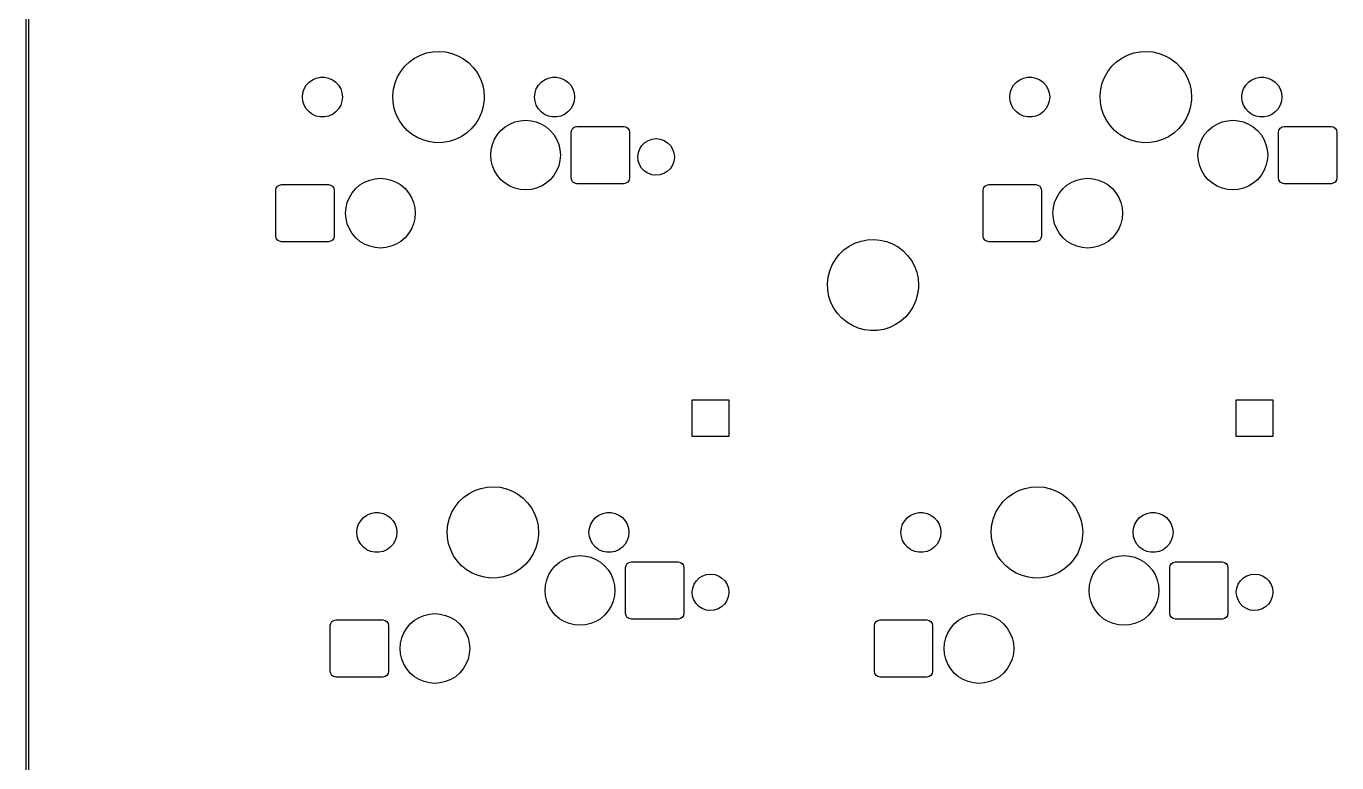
# Model space of a CAD drawing. Extents: x 64 to 386, y -179 to -50.
# Drawn here: x 64 to 121.4, y -147.1 to -114.8 of the extents above; entities that cross this region are included whole.
import ezdxf

# ---------------------------------------------------------------- set-up
doc = ezdxf.new("R2010")
doc.units = 0
doc.layers.add('BLACK', color=7, linetype='CONTINUOUS')

msp = doc.modelspace()

# ---------------------------------------------------------------- linework, layer by layer
at = {"layer": 'BLACK', "linetype": 'CONTINUOUS'}
for p, q in [((63.99, -174.26), (63.99, -55.51)), ((64.09, -55.51), (64.09, -174.26)), ((80.5557, -116.604), (80.7602, -116.409)), ((80.7602, -116.409), (80.99, -116.245)), ((80.99, -116.245), (81.2407, -116.114)), ((81.2407, -116.114), (81.5073, -116.021)), ((81.5073, -116.021), (81.7843, -115.966)), ((81.7843, -115.966), (82.0664, -115.95)), ((82.0664, -115.95), (82.3479, -115.975)), ((82.3479, -115.975), (82.6231, -116.038)), ((82.6231, -116.038), (82.8866, -116.14)), ((82.8866, -116.14), (83.133, -116.278)), ((83.133, -116.278), (83.3576, -116.45)), ((111.512, -116.604), (111.716, -116.409)), ((111.716, -116.409), (111.946, -116.245)), ((111.946, -116.245), (112.197, -116.114)), ((112.197, -116.114), (112.464, -116.021)), ((112.464, -116.021), (112.741, -115.966)), ((112.741, -115.966), (113.023, -115.95)), ((113.023, -115.95), (113.304, -115.975)), ((113.304, -115.975), (113.579, -116.038)), ((113.579, -116.038), (113.843, -116.14)), ((113.843, -116.14), (114.089, -116.278)), ((114.089, -116.278), (114.314, -116.45)), ((80.2389, -117.07), (80.3808, -116.826)), ((80.3808, -116.826), (80.5557, -116.604)), ((83.3576, -116.45), (83.5558, -116.651)), ((83.5558, -116.651), (83.7237, -116.878)), ((83.7237, -116.878), (83.8578, -117.127)), ((111.195, -117.07), (111.337, -116.826)), ((111.337, -116.826), (111.512, -116.604)), ((114.314, -116.45), (114.512, -116.651)), ((114.512, -116.651), (114.68, -116.878)), ((114.68, -116.878), (114.814, -117.127)), ((76.1556, -117.594), (76.2471, -117.436)), ((76.2471, -117.436), (76.3695, -117.3)), ((76.3695, -117.3), (76.5175, -117.192)), ((76.5175, -117.192), (76.6846, -117.118)), ((76.6846, -117.118), (76.8635, -117.08)), ((76.8635, -117.08), (77.0465, -117.08)), ((77.0465, -117.08), (77.2254, -117.118)), ((77.2254, -117.118), (77.3925, -117.192)), ((77.3925, -117.192), (77.5405, -117.3)), ((77.5405, -117.3), (77.6629, -117.436)), ((77.6629, -117.436), (77.7544, -117.594)), ((80.0648, -117.606), (80.1329, -117.332)), ((80.1329, -117.332), (80.2389, -117.07)), ((83.8578, -117.127), (83.9556, -117.392)), ((83.9556, -117.392), (84.015, -117.668)), ((86.3156, -117.594), (86.4071, -117.436)), ((86.4071, -117.436), (86.5295, -117.3)), ((86.5295, -117.3), (86.6775, -117.192)), ((86.6775, -117.192), (86.8446, -117.118)), ((86.8446, -117.118), (87.0235, -117.08)), ((87.0235, -117.08), (87.2065, -117.08)), ((87.2065, -117.08), (87.3854, -117.118)), ((87.3854, -117.118), (87.5525, -117.192)), ((87.5525, -117.192), (87.7005, -117.3)), ((87.7005, -117.3), (87.8229, -117.436)), ((87.8229, -117.436), (87.9144, -117.594)), ((107.112, -117.594), (107.203, -117.436)), ((107.203, -117.436), (107.326, -117.3)), ((107.326, -117.3), (107.474, -117.192)), ((107.474, -117.192), (107.641, -117.118)), ((107.641, -117.118), (107.82, -117.08)), ((107.82, -117.08), (108.003, -117.08)), ((108.003, -117.08), (108.182, -117.118)), ((108.182, -117.118), (108.349, -117.192)), ((108.349, -117.192), (108.497, -117.3)), ((108.497, -117.3), (108.619, -117.436)), ((108.619, -117.436), (108.711, -117.594)), ((111.021, -117.606), (111.089, -117.332)), ((111.089, -117.332), (111.195, -117.07)), ((114.814, -117.127), (114.912, -117.392)), ((114.912, -117.392), (114.971, -117.668)), ((117.272, -117.594), (117.363, -117.436)), ((117.363, -117.436), (117.486, -117.3)), ((117.486, -117.3), (117.634, -117.192)), ((117.634, -117.192), (117.801, -117.118)), ((117.801, -117.118), (117.98, -117.08)), ((117.98, -117.08), (118.163, -117.08)), ((118.163, -117.08), (118.342, -117.118)), ((118.342, -117.118), (118.509, -117.192)), ((118.509, -117.192), (118.657, -117.3)), ((118.657, -117.3), (118.779, -117.436)), ((118.779, -117.436), (118.871, -117.594)), ((76.08, -117.95), (76.0991, -117.768)), ((76.0991, -118.132), (76.08, -117.95)), ((76.0991, -117.768), (76.1556, -117.594)), ((76.1556, -118.306), (76.0991, -118.132)), ((77.7544, -117.594), (77.8109, -117.768)), ((77.8109, -118.132), (77.7544, -118.306)), ((77.8109, -117.768), (77.83, -117.95)), ((77.83, -117.95), (77.8109, -118.132)), ((80.036, -117.887), (80.0648, -117.606)), ((80.0471, -118.169), (80.036, -117.887)), ((84.0311, -118.076), (83.9934, -118.356)), ((84.015, -117.668), (84.035, -117.95)), ((84.035, -117.95), (84.0311, -118.076)), ((86.24, -117.95), (86.2591, -117.768)), ((86.2591, -118.132), (86.24, -117.95)), ((86.2591, -117.768), (86.3156, -117.594)), ((86.3156, -118.306), (86.2591, -118.132)), ((87.9144, -117.594), (87.9709, -117.768)), ((87.9709, -118.132), (87.9144, -118.306)), ((87.9709, -117.768), (87.99, -117.95)), ((87.99, -117.95), (87.9709, -118.132)), ((107.036, -117.95), (107.055, -117.768)), ((107.055, -118.132), (107.036, -117.95)), ((107.055, -117.768), (107.112, -117.594)), ((107.112, -118.306), (107.055, -118.132)), ((108.711, -117.594), (108.767, -117.768)), ((108.767, -118.132), (108.711, -118.306)), ((108.767, -117.768), (108.786, -117.95)), ((108.786, -117.95), (108.767, -118.132)), ((110.992, -117.887), (111.021, -117.606)), ((111.003, -118.169), (110.992, -117.887)), ((114.987, -118.076), (114.95, -118.356)), ((114.971, -117.668), (114.991, -117.95)), ((114.991, -117.95), (114.987, -118.076)), ((117.196, -117.95), (117.215, -117.768)), ((117.215, -118.132), (117.196, -117.95)), ((117.215, -117.768), (117.272, -117.594)), ((117.272, -118.306), (117.215, -118.132)), ((118.871, -117.594), (118.927, -117.768)), ((118.927, -118.132), (118.871, -118.306)), ((118.927, -117.768), (118.946, -117.95)), ((118.946, -117.95), (118.927, -118.132)), ((76.2471, -118.464), (76.1556, -118.306)), ((76.3695, -118.6), (76.2471, -118.464)), ((76.5175, -118.708), (76.3695, -118.6)), ((76.6846, -118.782), (76.5175, -118.708)), ((77.3925, -118.708), (77.2254, -118.782)), ((77.5405, -118.6), (77.3925, -118.708)), ((77.6629, -118.464), (77.5405, -118.6)), ((77.7544, -118.306), (77.6629, -118.464)), ((80.0978, -118.447), (80.0471, -118.169)), ((80.1872, -118.715), (80.0978, -118.447)), ((80.3135, -118.968), (80.1872, -118.715)), ((83.9168, -118.627), (83.8025, -118.886)), ((83.9934, -118.356), (83.9168, -118.627)), ((86.4071, -118.464), (86.3156, -118.306)), ((86.5295, -118.6), (86.4071, -118.464)), ((86.6775, -118.708), (86.5295, -118.6)), ((86.8446, -118.782), (86.6775, -118.708)), ((87.5525, -118.708), (87.3854, -118.782)), ((87.7005, -118.6), (87.5525, -118.708)), ((87.8229, -118.464), (87.7005, -118.6)), ((87.9144, -118.306), (87.8229, -118.464)), ((107.203, -118.464), (107.112, -118.306)), ((107.326, -118.6), (107.203, -118.464)), ((107.474, -118.708), (107.326, -118.6)), ((107.641, -118.782), (107.474, -118.708)), ((108.349, -118.708), (108.182, -118.782)), ((108.497, -118.6), (108.349, -118.708)), ((108.619, -118.464), (108.497, -118.6)), ((108.711, -118.306), (108.619, -118.464)), ((111.054, -118.447), (111.003, -118.169)), ((111.143, -118.715), (111.054, -118.447)), ((111.27, -118.968), (111.143, -118.715)), ((114.873, -118.627), (114.759, -118.886)), ((114.95, -118.356), (114.873, -118.627)), ((117.363, -118.464), (117.272, -118.306)), ((117.486, -118.6), (117.363, -118.464)), ((117.634, -118.708), (117.486, -118.6)), ((117.801, -118.782), (117.634, -118.708)), ((118.509, -118.708), (118.342, -118.782)), ((118.657, -118.6), (118.509, -118.708)), ((118.779, -118.464), (118.657, -118.6)), ((118.871, -118.306), (118.779, -118.464)), ((76.8635, -118.82), (76.6846, -118.782)), ((77.0465, -118.82), (76.8635, -118.82)), ((77.2254, -118.782), (77.0465, -118.82)), ((80.4741, -119.2), (80.3135, -118.968)), ((80.6659, -119.408), (80.4741, -119.2)), ((83.653, -119.126), (83.4713, -119.342)), ((83.8025, -118.886), (83.653, -119.126)), ((84.7667, -119.412), (84.9486, -119.256)), ((84.9486, -119.256), (85.1527, -119.131)), ((85.1527, -119.131), (85.3737, -119.04)), ((85.3737, -119.04), (85.6064, -118.984)), ((85.6064, -118.984), (85.845, -118.965)), ((85.845, -118.965), (86.0836, -118.984)), ((86.0836, -118.984), (86.3163, -119.04)), ((86.3163, -119.04), (86.5373, -119.131)), ((86.5373, -119.131), (86.7414, -119.256)), ((86.7414, -119.256), (86.9233, -119.412)), ((87.0235, -118.82), (86.8446, -118.782)), ((87.2065, -118.82), (87.0235, -118.82)), ((87.3854, -118.782), (87.2065, -118.82)), ((87.9182, -119.313), (87.9993, -119.259)), ((87.9993, -119.259), (88.095, -119.24)), ((88.095, -119.24), (90.145, -119.24)), ((90.145, -119.24), (90.2407, -119.259)), ((90.2407, -119.259), (90.3218, -119.313)), ((107.82, -118.82), (107.641, -118.782)), ((108.003, -118.82), (107.82, -118.82)), ((108.182, -118.782), (108.003, -118.82)), ((111.43, -119.2), (111.27, -118.968)), ((111.622, -119.408), (111.43, -119.2)), ((114.609, -119.126), (114.428, -119.342)), ((114.759, -118.886), (114.609, -119.126)), ((115.723, -119.412), (115.905, -119.256)), ((115.905, -119.256), (116.109, -119.131)), ((116.109, -119.131), (116.33, -119.04)), ((116.33, -119.04), (116.563, -118.984)), ((116.563, -118.984), (116.801, -118.965)), ((116.801, -118.965), (117.04, -118.984)), ((117.04, -118.984), (117.273, -119.04)), ((117.273, -119.04), (117.494, -119.131)), ((117.494, -119.131), (117.698, -119.256)), ((117.698, -119.256), (117.88, -119.412)), ((117.98, -118.82), (117.801, -118.782)), ((118.163, -118.82), (117.98, -118.82)), ((118.342, -118.782), (118.163, -118.82)), ((118.874, -119.313), (118.956, -119.259)), ((118.956, -119.259), (119.051, -119.24)), ((119.051, -119.24), (121.101, -119.24)), ((121.101, -119.24), (121.197, -119.259)), ((121.197, -119.259), (121.278, -119.313)), ((80.885, -119.586), (80.6659, -119.408)), ((81.127, -119.732), (80.885, -119.586)), ((81.3872, -119.842), (81.127, -119.732)), ((81.6602, -119.915), (81.3872, -119.842)), ((82.7712, -119.81), (82.5019, -119.895)), ((83.0259, -119.687), (82.7712, -119.81)), ((83.2608, -119.53), (83.0259, -119.687)), ((83.4713, -119.342), (83.2608, -119.53)), ((84.3946, -120.019), (84.4862, -119.798)), ((84.4862, -119.798), (84.6112, -119.594)), ((84.6112, -119.594), (84.7667, -119.412)), ((86.9233, -119.412), (87.0788, -119.594)), ((87.0788, -119.594), (87.2038, -119.798)), ((87.2038, -119.798), (87.2954, -120.019)), ((87.845, -119.49), (87.864, -119.394)), ((87.845, -121.49), (87.845, -119.49)), ((87.864, -119.394), (87.9182, -119.313)), ((90.3218, -119.313), (90.376, -119.394)), ((90.376, -119.394), (90.395, -119.49)), ((90.395, -119.49), (90.395, -121.49)), ((91.0675, -119.94), (91.2194, -119.846)), ((91.2194, -119.846), (91.3882, -119.789)), ((91.3882, -119.789), (91.5656, -119.77)), ((91.5656, -119.77), (91.7427, -119.791)), ((91.7427, -119.791), (91.9107, -119.851)), ((91.9107, -119.851), (92.0613, -119.947)), ((111.841, -119.586), (111.622, -119.408)), ((112.083, -119.732), (111.841, -119.586)), ((112.343, -119.842), (112.083, -119.732)), ((112.616, -119.915), (112.343, -119.842)), ((113.727, -119.81), (113.458, -119.895)), ((113.982, -119.687), (113.727, -119.81)), ((114.217, -119.53), (113.982, -119.687)), ((114.428, -119.342), (114.217, -119.53)), ((115.351, -120.019), (115.442, -119.798)), ((115.442, -119.798), (115.567, -119.594)), ((115.567, -119.594), (115.723, -119.412)), ((117.88, -119.412), (118.035, -119.594)), ((118.035, -119.594), (118.16, -119.798)), ((118.16, -119.798), (118.252, -120.019)), ((118.801, -119.49), (118.82, -119.394)), ((118.801, -121.49), (118.801, -119.49)), ((118.82, -119.394), (118.874, -119.313)), ((121.278, -119.313), (121.332, -119.394)), ((121.332, -119.394), (121.351, -119.49)), ((121.351, -119.49), (121.351, -121.49)), ((81.9408, -119.948), (81.6602, -119.915)), ((82.2232, -119.941), (81.9408, -119.948)), ((82.5019, -119.895), (82.2232, -119.941)), ((84.32, -120.49), (84.3388, -120.251)), ((84.3388, -120.251), (84.3946, -120.019)), ((87.2954, -120.019), (87.3512, -120.251)), ((87.3512, -120.251), (87.37, -120.49)), ((90.7601, -120.559), (90.7824, -120.382)), ((90.7824, -120.382), (90.8434, -120.214)), ((90.8434, -120.214), (90.94, -120.064)), ((90.94, -120.064), (91.0675, -119.94)), ((92.0613, -119.947), (92.187, -120.073)), ((92.187, -120.073), (92.2815, -120.224)), ((92.2815, -120.224), (92.3401, -120.393)), ((92.3401, -120.393), (92.36, -120.57)), ((112.897, -119.948), (112.616, -119.915)), ((113.179, -119.941), (112.897, -119.948)), ((113.458, -119.895), (113.179, -119.941)), ((115.276, -120.49), (115.295, -120.251)), ((115.295, -120.251), (115.351, -120.019)), ((118.252, -120.019), (118.307, -120.251)), ((118.307, -120.251), (118.326, -120.49)), ((84.3388, -120.729), (84.32, -120.49)), ((84.3946, -120.961), (84.3388, -120.729)), ((84.4862, -121.182), (84.3946, -120.961)), ((87.2954, -120.961), (87.2038, -121.182)), ((87.3512, -120.729), (87.2954, -120.961)), ((87.37, -120.49), (87.3512, -120.729)), ((90.7775, -120.736), (90.7601, -120.559)), ((90.8338, -120.906), (90.7775, -120.736)), ((90.9262, -121.058), (90.8338, -120.906)), ((92.2715, -120.936), (92.1728, -121.084)), ((92.3349, -120.769), (92.2715, -120.936)), ((92.3597, -120.592), (92.3349, -120.769)), ((92.36, -120.57), (92.3597, -120.592)), ((115.295, -120.729), (115.276, -120.49)), ((115.351, -120.961), (115.295, -120.729)), ((115.442, -121.182), (115.351, -120.961)), ((118.252, -120.961), (118.16, -121.182)), ((118.307, -120.729), (118.252, -120.961)), ((118.326, -120.49), (118.307, -120.729)), ((78.8027, -121.671), (79.0237, -121.58)), ((79.0237, -121.58), (79.2564, -121.524)), ((79.2564, -121.524), (79.495, -121.505)), ((79.495, -121.505), (79.7336, -121.524)), ((79.7336, -121.524), (79.9663, -121.58)), ((79.9663, -121.58), (80.1873, -121.671)), ((84.6112, -121.386), (84.4862, -121.182)), ((84.7667, -121.568), (84.6112, -121.386)), ((84.9486, -121.724), (84.7667, -121.568)), ((86.9233, -121.568), (86.7414, -121.724)), ((87.0788, -121.386), (86.9233, -121.568)), ((87.2038, -121.182), (87.0788, -121.386)), ((87.864, -121.586), (87.845, -121.49)), ((87.9182, -121.667), (87.864, -121.586)), ((90.376, -121.586), (90.3218, -121.667)), ((90.395, -121.49), (90.376, -121.586)), ((91.0501, -121.186), (90.9262, -121.058)), ((91.1993, -121.284), (91.0501, -121.186)), ((91.3665, -121.346), (91.1993, -121.284)), ((91.5432, -121.37), (91.3665, -121.346)), ((91.7209, -121.354), (91.5432, -121.37)), ((91.8905, -121.299), (91.7209, -121.354)), ((92.0437, -121.207), (91.8905, -121.299)), ((92.1728, -121.084), (92.0437, -121.207)), ((109.759, -121.671), (109.98, -121.58)), ((109.98, -121.58), (110.213, -121.524)), ((110.213, -121.524), (110.451, -121.505)), ((110.451, -121.505), (110.69, -121.524)), ((110.69, -121.524), (110.923, -121.58)), ((110.923, -121.58), (111.144, -121.671)), ((115.567, -121.386), (115.442, -121.182)), ((115.723, -121.568), (115.567, -121.386)), ((115.905, -121.724), (115.723, -121.568)), ((117.88, -121.568), (117.698, -121.724)), ((118.035, -121.386), (117.88, -121.568)), ((118.16, -121.182), (118.035, -121.386)), ((118.82, -121.586), (118.801, -121.49)), ((118.874, -121.667), (118.82, -121.586)), ((121.332, -121.586), (121.278, -121.667)), ((121.351, -121.49), (121.332, -121.586)), ((74.918, -122.03), (74.937, -121.934)), ((74.918, -124.03), (74.918, -122.03)), ((74.937, -121.934), (74.9912, -121.853)), ((74.9912, -121.853), (75.0723, -121.799)), ((75.0723, -121.799), (75.168, -121.78)), ((75.168, -121.78), (77.218, -121.78)), ((77.218, -121.78), (77.3137, -121.799)), ((77.3137, -121.799), (77.3948, -121.853)), ((77.3948, -121.853), (77.449, -121.934)), ((77.449, -121.934), (77.468, -122.03)), ((77.468, -122.03), (77.468, -124.03)), ((78.1362, -122.338), (78.2612, -122.134)), ((78.2612, -122.134), (78.4167, -121.952)), ((78.4167, -121.952), (78.5986, -121.796)), ((78.5986, -121.796), (78.8027, -121.671)), ((80.1873, -121.671), (80.3914, -121.796)), ((80.3914, -121.796), (80.5733, -121.952)), ((80.5733, -121.952), (80.7288, -122.134)), ((80.7288, -122.134), (80.8538, -122.338)), ((85.1527, -121.849), (84.9486, -121.724)), ((85.3737, -121.94), (85.1527, -121.849)), ((85.6064, -121.996), (85.3737, -121.94)), ((85.845, -122.015), (85.6064, -121.996)), ((86.0836, -121.996), (85.845, -122.015)), ((86.3163, -121.94), (86.0836, -121.996)), ((86.5373, -121.849), (86.3163, -121.94)), ((86.7414, -121.724), (86.5373, -121.849)), ((87.9993, -121.721), (87.9182, -121.667)), ((88.095, -121.74), (87.9993, -121.721)), ((90.145, -121.74), (88.095, -121.74)), ((90.2407, -121.721), (90.145, -121.74)), ((90.3218, -121.667), (90.2407, -121.721)), ((105.874, -122.03), (105.893, -121.934)), ((105.874, -124.03), (105.874, -122.03)), ((105.893, -121.934), (105.947, -121.853)), ((105.947, -121.853), (106.029, -121.799)), ((106.029, -121.799), (106.124, -121.78)), ((106.124, -121.78), (108.174, -121.78)), ((108.174, -121.78), (108.27, -121.799)), ((108.27, -121.799), (108.351, -121.853)), ((108.351, -121.853), (108.405, -121.934)), ((108.405, -121.934), (108.424, -122.03)), ((108.424, -122.03), (108.424, -124.03)), ((109.092, -122.338), (109.217, -122.134)), ((109.217, -122.134), (109.373, -121.952)), ((109.373, -121.952), (109.555, -121.796)), ((109.555, -121.796), (109.759, -121.671)), ((111.144, -121.671), (111.348, -121.796)), ((111.348, -121.796), (111.53, -121.952)), ((111.53, -121.952), (111.685, -122.134)), ((111.685, -122.134), (111.81, -122.338)), ((116.109, -121.849), (115.905, -121.724)), ((116.33, -121.94), (116.109, -121.849)), ((116.563, -121.996), (116.33, -121.94)), ((116.801, -122.015), (116.563, -121.996)), ((117.04, -121.996), (116.801, -122.015)), ((117.273, -121.94), (117.04, -121.996)), ((117.494, -121.849), (117.273, -121.94)), ((117.698, -121.724), (117.494, -121.849)), ((118.956, -121.721), (118.874, -121.667)), ((119.051, -121.74), (118.956, -121.721)), ((121.101, -121.74), (119.051, -121.74)), ((121.197, -121.721), (121.101, -121.74)), ((121.278, -121.667), (121.197, -121.721)), ((77.9888, -122.791), (78.0446, -122.559)), ((78.0446, -122.559), (78.1362, -122.338)), ((80.8538, -122.338), (80.9454, -122.559)), ((80.9454, -122.559), (81.0012, -122.791)), ((108.945, -122.791), (109.001, -122.559)), ((109.001, -122.559), (109.092, -122.338)), ((111.81, -122.338), (111.902, -122.559)), ((111.902, -122.559), (111.957, -122.791)), ((77.97, -123.03), (77.9888, -122.791)), ((77.9888, -123.269), (77.97, -123.03)), ((78.0446, -123.501), (77.9888, -123.269)), ((81.0012, -123.269), (80.9454, -123.501)), ((81.0012, -122.791), (81.02, -123.03)), ((81.02, -123.03), (81.0012, -123.269)), ((108.926, -123.03), (108.945, -122.791)), ((108.945, -123.269), (108.926, -123.03)), ((109.001, -123.501), (108.945, -123.269)), ((111.957, -123.269), (111.902, -123.501)), ((111.957, -122.791), (111.976, -123.03)), ((111.976, -123.03), (111.957, -123.269)), ((78.1362, -123.722), (78.0446, -123.501)), ((78.2612, -123.926), (78.1362, -123.722)), ((80.8538, -123.722), (80.7288, -123.926)), ((80.9454, -123.501), (80.8538, -123.722)), ((109.092, -123.722), (109.001, -123.501)), ((109.217, -123.926), (109.092, -123.722)), ((111.81, -123.722), (111.685, -123.926)), ((111.902, -123.501), (111.81, -123.722)), ((74.937, -124.126), (74.918, -124.03)), ((74.9912, -124.207), (74.937, -124.126)), ((75.0723, -124.261), (74.9912, -124.207)), ((75.168, -124.28), (75.0723, -124.261)), ((77.218, -124.28), (75.168, -124.28)), ((77.3137, -124.261), (77.218, -124.28)), ((77.3948, -124.207), (77.3137, -124.261)), ((77.449, -124.126), (77.3948, -124.207)), ((77.468, -124.03), (77.449, -124.126)), ((78.4167, -124.108), (78.2612, -123.926)), ((78.5986, -124.264), (78.4167, -124.108)), ((78.8027, -124.389), (78.5986, -124.264)), ((79.0237, -124.48), (78.8027, -124.389)), ((80.1873, -124.389), (79.9663, -124.48)), ((80.3914, -124.264), (80.1873, -124.389)), ((80.5733, -124.108), (80.3914, -124.264)), ((80.7288, -123.926), (80.5733, -124.108)), ((100.011, -124.475), (100.261, -124.345)), ((100.261, -124.345), (100.527, -124.252)), ((100.527, -124.252), (100.803, -124.197)), ((100.803, -124.197), (101.085, -124.181)), ((101.085, -124.181), (101.365, -124.206)), ((101.365, -124.206), (101.64, -124.269)), ((101.64, -124.269), (101.902, -124.371)), ((101.902, -124.371), (102.148, -124.508)), ((105.893, -124.126), (105.874, -124.03)), ((105.947, -124.207), (105.893, -124.126)), ((106.029, -124.261), (105.947, -124.207)), ((106.124, -124.28), (106.029, -124.261)), ((108.174, -124.28), (106.124, -124.28)), ((108.27, -124.261), (108.174, -124.28)), ((108.351, -124.207), (108.27, -124.261)), ((108.405, -124.126), (108.351, -124.207)), ((108.424, -124.03), (108.405, -124.126)), ((109.373, -124.108), (109.217, -123.926)), ((109.555, -124.264), (109.373, -124.108)), ((109.759, -124.389), (109.555, -124.264)), ((109.98, -124.48), (109.759, -124.389)), ((111.144, -124.389), (110.923, -124.48)), ((111.348, -124.264), (111.144, -124.389)), ((111.53, -124.108), (111.348, -124.264)), ((111.685, -123.926), (111.53, -124.108)), ((79.2564, -124.536), (79.0237, -124.48)), ((79.495, -124.555), (79.2564, -124.536)), ((79.7336, -124.536), (79.495, -124.555)), ((79.9663, -124.48), (79.7336, -124.536)), ((99.4041, -125.054), (99.5785, -124.833)), ((99.5785, -124.833), (99.7823, -124.639)), ((99.7823, -124.639), (100.011, -124.475)), ((102.148, -124.508), (102.372, -124.679)), ((102.372, -124.679), (102.569, -124.88)), ((102.569, -124.88), (102.737, -125.107)), ((110.213, -124.536), (109.98, -124.48)), ((110.451, -124.555), (110.213, -124.536)), ((110.69, -124.536), (110.451, -124.555)), ((110.923, -124.48), (110.69, -124.536)), ((99.089, -125.832), (99.1569, -125.559)), ((99.1569, -125.559), (99.2627, -125.298)), ((99.2627, -125.298), (99.4041, -125.054)), ((102.737, -125.107), (102.87, -125.354)), ((102.87, -125.354), (102.968, -125.619)), ((102.968, -125.619), (103.027, -125.894)), ((99.0603, -126.112), (99.089, -125.832)), ((99.0714, -126.394), (99.0603, -126.112)), ((103.027, -125.894), (103.047, -126.175)), ((103.047, -126.175), (103.043, -126.3)), ((99.122, -126.671), (99.0714, -126.394)), ((99.2111, -126.938), (99.122, -126.671)), ((103.006, -126.579), (102.929, -126.85)), ((103.043, -126.3), (103.006, -126.579)), ((99.337, -127.19), (99.2111, -126.938)), ((99.4971, -127.422), (99.337, -127.19)), ((102.815, -127.108), (102.666, -127.347)), ((102.929, -126.85), (102.815, -127.108)), ((99.6883, -127.628), (99.4971, -127.422)), ((99.9067, -127.806), (99.6883, -127.628)), ((100.148, -127.952), (99.9067, -127.806)), ((102.041, -127.907), (101.787, -128.029)), ((102.275, -127.75), (102.041, -127.907)), ((102.485, -127.563), (102.275, -127.75)), ((102.666, -127.347), (102.485, -127.563)), ((100.407, -128.061), (100.148, -127.952)), ((100.68, -128.134), (100.407, -128.061)), ((100.959, -128.167), (100.68, -128.134)), ((101.241, -128.16), (100.959, -128.167)), ((101.519, -128.114), (101.241, -128.16)), ((101.787, -128.029), (101.519, -128.114)), ((93.1412, -132.8), (93.1412, -131.2)), ((93.1412, -131.2), (94.7412, -131.2)), ((94.7412, -131.2), (94.7412, -132.8)), ((116.954, -132.8), (116.954, -131.2)), ((116.954, -131.2), (118.554, -131.2)), ((118.554, -131.2), (118.554, -132.8)), ((94.7412, -132.8), (93.1412, -132.8)), ((118.554, -132.8), (116.954, -132.8)), ((83.1414, -135.459), (83.3713, -135.295)), ((83.3713, -135.295), (83.622, -135.164)), ((83.622, -135.164), (83.8885, -135.071)), ((83.8885, -135.071), (84.1656, -135.016)), ((84.1656, -135.016), (84.4477, -135)), ((84.4477, -135), (84.7291, -135.025)), ((84.7291, -135.025), (85.0043, -135.088)), ((85.0043, -135.088), (85.2678, -135.19)), ((85.2678, -135.19), (85.5143, -135.328)), ((85.5143, -135.328), (85.7389, -135.5)), ((106.954, -135.459), (107.184, -135.295)), ((107.184, -135.295), (107.434, -135.164)), ((107.434, -135.164), (107.701, -135.071)), ((107.701, -135.071), (107.978, -135.016)), ((107.978, -135.016), (108.26, -135)), ((108.26, -135), (108.542, -135.025)), ((108.542, -135.025), (108.817, -135.088)), ((108.817, -135.088), (109.08, -135.19)), ((109.08, -135.19), (109.327, -135.328)), ((109.327, -135.328), (109.551, -135.5)), ((82.6202, -136.12), (82.7621, -135.876)), ((82.7621, -135.876), (82.937, -135.654)), ((82.937, -135.654), (83.1414, -135.459)), ((85.7389, -135.5), (85.9371, -135.701)), ((85.9371, -135.701), (86.1049, -135.928)), ((86.1049, -135.928), (86.2391, -136.177)), ((106.433, -136.12), (106.575, -135.876)), ((106.575, -135.876), (106.749, -135.654)), ((106.749, -135.654), (106.954, -135.459)), ((109.551, -135.5), (109.75, -135.701)), ((109.75, -135.701), (109.917, -135.928)), ((109.917, -135.928), (110.052, -136.177)), ((78.5369, -136.644), (78.6284, -136.486)), ((78.6284, -136.486), (78.7508, -136.35)), ((78.7508, -136.35), (78.8987, -136.242)), ((78.8987, -136.242), (79.0659, -136.168)), ((79.0659, -136.168), (79.2448, -136.13)), ((79.2448, -136.13), (79.4277, -136.13)), ((79.4277, -136.13), (79.6066, -136.168)), ((79.6066, -136.168), (79.7737, -136.242)), ((79.7737, -136.242), (79.9217, -136.35)), ((79.9217, -136.35), (80.0441, -136.486)), ((80.0441, -136.486), (80.1356, -136.644)), ((82.446, -136.656), (82.5141, -136.382)), ((82.5141, -136.382), (82.6202, -136.12)), ((86.2391, -136.177), (86.3368, -136.442)), ((86.3368, -136.442), (86.3963, -136.718)), ((88.6969, -136.644), (88.7884, -136.486)), ((88.7884, -136.486), (88.9108, -136.35)), ((88.9108, -136.35), (89.0587, -136.242)), ((89.0587, -136.242), (89.2259, -136.168)), ((89.2259, -136.168), (89.4048, -136.13)), ((89.4048, -136.13), (89.5877, -136.13)), ((89.5877, -136.13), (89.7666, -136.168)), ((89.7666, -136.168), (89.9337, -136.242)), ((89.9337, -136.242), (90.0817, -136.35)), ((90.0817, -136.35), (90.2041, -136.486)), ((90.2041, -136.486), (90.2956, -136.644)), ((102.349, -136.644), (102.441, -136.486)), ((102.441, -136.486), (102.563, -136.35)), ((102.563, -136.35), (102.711, -136.242)), ((102.711, -136.242), (102.878, -136.168)), ((102.878, -136.168), (103.057, -136.13)), ((103.057, -136.13), (103.24, -136.13)), ((103.24, -136.13), (103.419, -136.168)), ((103.419, -136.168), (103.586, -136.242)), ((103.586, -136.242), (103.734, -136.35)), ((103.734, -136.35), (103.857, -136.486)), ((103.857, -136.486), (103.948, -136.644)), ((106.259, -136.656), (106.327, -136.382)), ((106.327, -136.382), (106.433, -136.12)), ((110.052, -136.177), (110.149, -136.442)), ((110.149, -136.442), (110.209, -136.718)), ((112.509, -136.644), (112.601, -136.486)), ((112.601, -136.486), (112.723, -136.35)), ((112.723, -136.35), (112.871, -136.242)), ((112.871, -136.242), (113.038, -136.168)), ((113.038, -136.168), (113.217, -136.13)), ((113.217, -136.13), (113.4, -136.13)), ((113.4, -136.13), (113.579, -136.168)), ((113.579, -136.168), (113.746, -136.242)), ((113.746, -136.242), (113.894, -136.35)), ((113.894, -136.35), (114.017, -136.486)), ((114.017, -136.486), (114.108, -136.644)), ((78.4612, -137), (78.4804, -136.818)), ((78.4804, -137.182), (78.4612, -137)), ((78.4804, -136.818), (78.5369, -136.644)), ((80.1356, -136.644), (80.1921, -136.818)), ((80.1921, -136.818), (80.2112, -137)), ((80.2112, -137), (80.1921, -137.182)), ((82.4172, -136.937), (82.446, -136.656)), ((82.4283, -137.219), (82.4172, -136.937)), ((86.3963, -136.718), (86.4162, -137)), ((86.4162, -137), (86.4123, -137.126)), ((88.6212, -137), (88.6404, -136.818)), ((88.6404, -137.182), (88.6212, -137)), ((88.6404, -136.818), (88.6969, -136.644)), ((90.2956, -136.644), (90.3521, -136.818)), ((90.3521, -136.818), (90.3712, -137)), ((90.3712, -137), (90.3521, -137.182)), ((102.274, -137), (102.293, -136.818)), ((102.293, -137.182), (102.274, -137)), ((102.293, -136.818), (102.349, -136.644)), ((103.948, -136.644), (104.005, -136.818)), ((104.005, -136.818), (104.024, -137)), ((104.024, -137), (104.005, -137.182)), ((106.23, -136.937), (106.259, -136.656)), ((106.241, -137.219), (106.23, -136.937)), ((110.209, -136.718), (110.229, -137)), ((110.229, -137), (110.225, -137.126)), ((112.434, -137), (112.453, -136.818)), ((112.453, -137.182), (112.434, -137)), ((112.453, -136.818), (112.509, -136.644)), ((114.108, -136.644), (114.165, -136.818)), ((114.165, -136.818), (114.184, -137)), ((114.184, -137), (114.165, -137.182)), ((78.5369, -137.356), (78.4804, -137.182)), ((78.6284, -137.514), (78.5369, -137.356)), ((78.7508, -137.65), (78.6284, -137.514)), ((78.8987, -137.758), (78.7508, -137.65)), ((79.9217, -137.65), (79.7737, -137.758)), ((80.0441, -137.514), (79.9217, -137.65)), ((80.1356, -137.356), (80.0441, -137.514)), ((80.1921, -137.182), (80.1356, -137.356)), ((82.4791, -137.497), (82.4283, -137.219)), ((82.5685, -137.765), (82.4791, -137.497)), ((86.3747, -137.406), (86.298, -137.677)), ((86.4123, -137.126), (86.3747, -137.406)), ((88.6969, -137.356), (88.6404, -137.182)), ((88.7884, -137.514), (88.6969, -137.356)), ((88.9108, -137.65), (88.7884, -137.514)), ((89.0587, -137.758), (88.9108, -137.65)), ((90.0817, -137.65), (89.9337, -137.758)), ((90.2041, -137.514), (90.0817, -137.65)), ((90.2956, -137.356), (90.2041, -137.514)), ((90.3521, -137.182), (90.2956, -137.356)), ((102.349, -137.356), (102.293, -137.182)), ((102.441, -137.514), (102.349, -137.356)), ((102.563, -137.65), (102.441, -137.514)), ((102.711, -137.758), (102.563, -137.65)), ((103.734, -137.65), (103.586, -137.758)), ((103.857, -137.514), (103.734, -137.65)), ((103.948, -137.356), (103.857, -137.514)), ((104.005, -137.182), (103.948, -137.356)), ((106.292, -137.497), (106.241, -137.219)), ((106.381, -137.765), (106.292, -137.497)), ((110.187, -137.406), (110.111, -137.677)), ((110.225, -137.126), (110.187, -137.406)), ((112.509, -137.356), (112.453, -137.182)), ((112.601, -137.514), (112.509, -137.356)), ((112.723, -137.65), (112.601, -137.514)), ((112.871, -137.758), (112.723, -137.65)), ((113.894, -137.65), (113.746, -137.758)), ((114.017, -137.514), (113.894, -137.65)), ((114.108, -137.356), (114.017, -137.514)), ((114.165, -137.182), (114.108, -137.356)), ((79.0659, -137.832), (78.8987, -137.758)), ((79.2448, -137.87), (79.0659, -137.832)), ((79.4277, -137.87), (79.2448, -137.87)), ((79.6066, -137.832), (79.4277, -137.87)), ((79.7737, -137.758), (79.6066, -137.832)), ((82.6948, -138.018), (82.5685, -137.765)), ((82.8554, -138.25), (82.6948, -138.018)), ((86.0343, -138.176), (85.8525, -138.392)), ((86.1838, -137.936), (86.0343, -138.176)), ((86.298, -137.677), (86.1838, -137.936)), ((87.3299, -138.306), (87.5339, -138.181)), ((87.5339, -138.181), (87.755, -138.09)), ((87.755, -138.09), (87.9877, -138.034)), ((87.9877, -138.034), (88.2262, -138.015)), ((88.2262, -138.015), (88.4648, -138.034)), ((88.4648, -138.034), (88.6975, -138.09)), ((88.6975, -138.09), (88.9186, -138.181)), ((88.9186, -138.181), (89.1226, -138.306)), ((89.2259, -137.832), (89.0587, -137.758)), ((89.4048, -137.87), (89.2259, -137.832)), ((89.5877, -137.87), (89.4048, -137.87)), ((89.7666, -137.832), (89.5877, -137.87)), ((89.9337, -137.758), (89.7666, -137.832)), ((102.878, -137.832), (102.711, -137.758)), ((103.057, -137.87), (102.878, -137.832)), ((103.24, -137.87), (103.057, -137.87)), ((103.419, -137.832), (103.24, -137.87)), ((103.586, -137.758), (103.419, -137.832)), ((106.507, -138.018), (106.381, -137.765)), ((106.668, -138.25), (106.507, -138.018)), ((109.847, -138.176), (109.665, -138.392)), ((109.996, -137.936), (109.847, -138.176)), ((110.111, -137.677), (109.996, -137.936)), ((111.142, -138.306), (111.346, -138.181)), ((111.346, -138.181), (111.567, -138.09)), ((111.567, -138.09), (111.8, -138.034)), ((111.8, -138.034), (112.039, -138.015)), ((112.039, -138.015), (112.277, -138.034)), ((112.277, -138.034), (112.51, -138.09)), ((112.51, -138.09), (112.731, -138.181)), ((112.731, -138.181), (112.935, -138.306)), ((113.038, -137.832), (112.871, -137.758)), ((113.217, -137.87), (113.038, -137.832)), ((113.4, -137.87), (113.217, -137.87)), ((113.579, -137.832), (113.4, -137.87)), ((113.746, -137.758), (113.579, -137.832)), ((83.0472, -138.458), (82.8554, -138.25)), ((83.2662, -138.636), (83.0472, -138.458)), ((83.5083, -138.782), (83.2662, -138.636)), ((83.7684, -138.892), (83.5083, -138.782)), ((85.4072, -138.737), (85.1525, -138.86)), ((85.6421, -138.58), (85.4072, -138.737)), ((85.8525, -138.392), (85.6421, -138.58)), ((86.8675, -138.848), (86.9925, -138.644)), ((86.9925, -138.644), (87.1479, -138.462)), ((87.1479, -138.462), (87.3299, -138.306)), ((89.1226, -138.306), (89.3046, -138.462)), ((89.3046, -138.462), (89.46, -138.644)), ((89.46, -138.644), (89.585, -138.848)), ((90.2262, -138.54), (90.2453, -138.444)), ((90.2262, -140.54), (90.2262, -138.54)), ((90.2453, -138.444), (90.2995, -138.363)), ((90.2995, -138.363), (90.3806, -138.309)), ((90.3806, -138.309), (90.4762, -138.29)), ((90.4762, -138.29), (92.5262, -138.29)), ((92.5262, -138.29), (92.6219, -138.309)), ((92.6219, -138.309), (92.703, -138.363)), ((92.703, -138.363), (92.7572, -138.444)), ((92.7572, -138.444), (92.7762, -138.54)), ((92.7762, -138.54), (92.7762, -140.54)), ((106.86, -138.458), (106.668, -138.25)), ((107.079, -138.636), (106.86, -138.458)), ((107.321, -138.782), (107.079, -138.636)), ((107.581, -138.892), (107.321, -138.782)), ((109.22, -138.737), (108.965, -138.86)), ((109.455, -138.58), (109.22, -138.737)), ((109.665, -138.392), (109.455, -138.58)), ((110.68, -138.848), (110.805, -138.644)), ((110.805, -138.644), (110.96, -138.462)), ((110.96, -138.462), (111.142, -138.306)), ((112.935, -138.306), (113.117, -138.462)), ((113.117, -138.462), (113.273, -138.644)), ((113.273, -138.644), (113.398, -138.848)), ((114.039, -138.54), (114.058, -138.444)), ((114.039, -140.54), (114.039, -138.54)), ((114.058, -138.444), (114.112, -138.363)), ((114.112, -138.363), (114.193, -138.309)), ((114.193, -138.309), (114.289, -138.29)), ((114.289, -138.29), (116.339, -138.29)), ((116.339, -138.29), (116.434, -138.309)), ((116.434, -138.309), (116.516, -138.363)), ((116.516, -138.363), (116.57, -138.444)), ((116.57, -138.444), (116.589, -138.54)), ((116.589, -138.54), (116.589, -140.54)), ((84.0415, -138.965), (83.7684, -138.892)), ((84.322, -138.998), (84.0415, -138.965)), ((84.6045, -138.991), (84.322, -138.998)), ((84.8831, -138.945), (84.6045, -138.991)), ((85.1525, -138.86), (84.8831, -138.945)), ((86.7013, -139.54), (86.72, -139.301)), ((86.72, -139.301), (86.7759, -139.069)), ((86.7759, -139.069), (86.8675, -138.848)), ((89.585, -138.848), (89.6766, -139.069)), ((89.6766, -139.069), (89.7325, -139.301)), ((89.7325, -139.301), (89.7512, -139.54)), ((93.1637, -139.432), (93.2247, -139.264)), ((93.2247, -139.264), (93.3213, -139.114)), ((93.3213, -139.114), (93.4487, -138.99)), ((93.4487, -138.99), (93.6006, -138.896)), ((93.6006, -138.896), (93.7695, -138.839)), ((93.7695, -138.839), (93.9468, -138.82)), ((93.9468, -138.82), (94.1239, -138.841)), ((94.1239, -138.841), (94.2919, -138.901)), ((94.2919, -138.901), (94.4425, -138.997)), ((94.4425, -138.997), (94.5682, -139.123)), ((94.5682, -139.123), (94.6627, -139.274)), ((94.6627, -139.274), (94.7214, -139.443)), ((107.854, -138.965), (107.581, -138.892)), ((108.135, -138.998), (107.854, -138.965)), ((108.417, -138.991), (108.135, -138.998)), ((108.696, -138.945), (108.417, -138.991)), ((108.965, -138.86), (108.696, -138.945)), ((110.514, -139.54), (110.533, -139.301)), ((110.533, -139.301), (110.588, -139.069)), ((110.588, -139.069), (110.68, -138.848)), ((113.398, -138.848), (113.489, -139.069)), ((113.489, -139.069), (113.545, -139.301)), ((113.545, -139.301), (113.564, -139.54)), ((116.976, -139.432), (117.037, -139.264)), ((117.037, -139.264), (117.134, -139.114)), ((117.134, -139.114), (117.261, -138.99)), ((117.261, -138.99), (117.413, -138.896)), ((117.413, -138.896), (117.582, -138.839)), ((117.582, -138.839), (117.759, -138.82)), ((117.759, -138.82), (117.936, -138.841)), ((117.936, -138.841), (118.104, -138.901)), ((118.104, -138.901), (118.255, -138.997)), ((118.255, -138.997), (118.381, -139.123)), ((118.381, -139.123), (118.475, -139.274)), ((118.475, -139.274), (118.534, -139.443)), ((86.72, -139.779), (86.7013, -139.54)), ((86.7759, -140.011), (86.72, -139.779)), ((89.7325, -139.779), (89.6766, -140.011)), ((89.7512, -139.54), (89.7325, -139.779)), ((93.1413, -139.609), (93.1637, -139.432)), ((93.1587, -139.786), (93.1413, -139.609)), ((93.215, -139.956), (93.1587, -139.786)), ((93.3074, -140.108), (93.215, -139.956)), ((94.7161, -139.819), (94.6528, -139.986)), ((94.7409, -139.642), (94.7161, -139.819)), ((94.7214, -139.443), (94.7412, -139.62)), ((94.7412, -139.62), (94.7409, -139.642)), ((110.533, -139.779), (110.514, -139.54)), ((110.588, -140.011), (110.533, -139.779)), ((113.545, -139.779), (113.489, -140.011)), ((113.564, -139.54), (113.545, -139.779)), ((116.954, -139.609), (116.976, -139.432)), ((116.971, -139.786), (116.954, -139.609)), ((117.028, -139.956), (116.971, -139.786)), ((117.12, -140.108), (117.028, -139.956)), ((118.529, -139.819), (118.465, -139.986)), ((118.553, -139.642), (118.529, -139.819)), ((118.534, -139.443), (118.554, -139.62)), ((118.554, -139.62), (118.553, -139.642)), ((86.8675, -140.232), (86.7759, -140.011)), ((86.9925, -140.436), (86.8675, -140.232)), ((87.1479, -140.618), (86.9925, -140.436)), ((89.46, -140.436), (89.3046, -140.618)), ((89.585, -140.232), (89.46, -140.436)), ((89.6766, -140.011), (89.585, -140.232)), ((93.4313, -140.236), (93.3074, -140.108)), ((93.5805, -140.334), (93.4313, -140.236)), ((93.7477, -140.396), (93.5805, -140.334)), ((93.9245, -140.42), (93.7477, -140.396)), ((94.1021, -140.404), (93.9245, -140.42)), ((94.2717, -140.349), (94.1021, -140.404)), ((94.4249, -140.257), (94.2717, -140.349)), ((94.5541, -140.134), (94.4249, -140.257)), ((94.6528, -139.986), (94.5541, -140.134)), ((110.68, -140.232), (110.588, -140.011)), ((110.805, -140.436), (110.68, -140.232)), ((110.96, -140.618), (110.805, -140.436)), ((113.273, -140.436), (113.117, -140.618)), ((113.398, -140.232), (113.273, -140.436)), ((113.489, -140.011), (113.398, -140.232)), ((117.244, -140.236), (117.12, -140.108)), ((117.393, -140.334), (117.244, -140.236)), ((117.56, -140.396), (117.393, -140.334)), ((117.737, -140.42), (117.56, -140.396)), ((117.915, -140.404), (117.737, -140.42)), ((118.084, -140.349), (117.915, -140.404)), ((118.237, -140.257), (118.084, -140.349)), ((118.367, -140.134), (118.237, -140.257)), ((118.465, -139.986), (118.367, -140.134)), ((77.2993, -141.08), (77.3183, -140.984)), ((77.2993, -143.08), (77.2993, -141.08)), ((77.3183, -140.984), (77.3725, -140.903)), ((77.3725, -140.903), (77.4536, -140.849)), ((77.4536, -140.849), (77.5493, -140.83)), ((77.5493, -140.83), (79.5992, -140.83)), ((79.5992, -140.83), (79.6949, -140.849)), ((79.6949, -140.849), (79.776, -140.903)), ((79.776, -140.903), (79.8302, -140.984)), ((79.8302, -140.984), (79.8492, -141.08)), ((79.8492, -141.08), (79.8492, -143.08)), ((80.6425, -141.184), (80.7979, -141.002)), ((80.7979, -141.002), (80.9799, -140.846)), ((80.9799, -140.846), (81.1839, -140.721)), ((81.1839, -140.721), (81.405, -140.63)), ((81.405, -140.63), (81.6377, -140.574)), ((81.6377, -140.574), (81.8762, -140.555)), ((81.8762, -140.555), (82.1148, -140.574)), ((82.1148, -140.574), (82.3475, -140.63)), ((82.3475, -140.63), (82.5686, -140.721)), ((82.5686, -140.721), (82.7726, -140.846)), ((82.7726, -140.846), (82.9546, -141.002)), ((82.9546, -141.002), (83.11, -141.184)), ((87.3299, -140.774), (87.1479, -140.618)), ((87.5339, -140.899), (87.3299, -140.774)), ((87.755, -140.99), (87.5339, -140.899)), ((87.9877, -141.046), (87.755, -140.99)), ((88.2262, -141.065), (87.9877, -141.046)), ((88.4648, -141.046), (88.2262, -141.065)), ((88.6975, -140.99), (88.4648, -141.046)), ((88.9186, -140.899), (88.6975, -140.99)), ((89.1226, -140.774), (88.9186, -140.899)), ((89.3046, -140.618), (89.1226, -140.774)), ((90.2453, -140.636), (90.2262, -140.54)), ((90.2995, -140.717), (90.2453, -140.636)), ((90.3806, -140.771), (90.2995, -140.717)), ((90.4762, -140.79), (90.3806, -140.771)), ((92.5262, -140.79), (90.4762, -140.79)), ((92.6219, -140.771), (92.5262, -140.79)), ((92.703, -140.717), (92.6219, -140.771)), ((92.7572, -140.636), (92.703, -140.717)), ((92.7762, -140.54), (92.7572, -140.636)), ((101.112, -141.08), (101.131, -140.984)), ((101.112, -143.08), (101.112, -141.08)), ((101.131, -140.984), (101.185, -140.903)), ((101.185, -140.903), (101.266, -140.849)), ((101.266, -140.849), (101.362, -140.83)), ((101.362, -140.83), (103.412, -140.83)), ((103.412, -140.83), (103.507, -140.849)), ((103.507, -140.849), (103.589, -140.903)), ((103.589, -140.903), (103.643, -140.984)), ((103.643, -140.984), (103.662, -141.08)), ((103.662, -141.08), (103.662, -143.08)), ((104.455, -141.184), (104.61, -141.002)), ((104.61, -141.002), (104.792, -140.846)), ((104.792, -140.846), (104.996, -140.721)), ((104.996, -140.721), (105.217, -140.63)), ((105.217, -140.63), (105.45, -140.574)), ((105.45, -140.574), (105.689, -140.555)), ((105.689, -140.555), (105.927, -140.574)), ((105.927, -140.574), (106.16, -140.63)), ((106.16, -140.63), (106.381, -140.721)), ((106.381, -140.721), (106.585, -140.846)), ((106.585, -140.846), (106.767, -141.002)), ((106.767, -141.002), (106.923, -141.184)), ((111.142, -140.774), (110.96, -140.618)), ((111.346, -140.899), (111.142, -140.774)), ((111.567, -140.99), (111.346, -140.899)), ((111.8, -141.046), (111.567, -140.99)), ((112.039, -141.065), (111.8, -141.046)), ((112.277, -141.046), (112.039, -141.065)), ((112.51, -140.99), (112.277, -141.046)), ((112.731, -140.899), (112.51, -140.99)), ((112.935, -140.774), (112.731, -140.899)), ((113.117, -140.618), (112.935, -140.774)), ((114.058, -140.636), (114.039, -140.54)), ((114.112, -140.717), (114.058, -140.636)), ((114.193, -140.771), (114.112, -140.717)), ((114.289, -140.79), (114.193, -140.771)), ((116.339, -140.79), (114.289, -140.79)), ((116.434, -140.771), (116.339, -140.79)), ((116.516, -140.717), (116.434, -140.771)), ((116.57, -140.636), (116.516, -140.717)), ((116.589, -140.54), (116.57, -140.636)), ((80.37, -141.841), (80.4259, -141.609)), ((80.4259, -141.609), (80.5175, -141.388)), ((80.5175, -141.388), (80.6425, -141.184)), ((83.11, -141.184), (83.235, -141.388)), ((83.235, -141.388), (83.3266, -141.609)), ((83.3266, -141.609), (83.3825, -141.841)), ((104.183, -141.841), (104.238, -141.609)), ((104.238, -141.609), (104.33, -141.388)), ((104.33, -141.388), (104.455, -141.184)), ((106.923, -141.184), (107.048, -141.388)), ((107.048, -141.388), (107.139, -141.609)), ((107.139, -141.609), (107.195, -141.841)), ((80.3512, -142.08), (80.37, -141.841)), ((80.37, -142.319), (80.3512, -142.08)), ((83.3825, -141.841), (83.4012, -142.08)), ((83.4012, -142.08), (83.3825, -142.319)), ((104.164, -142.08), (104.183, -141.841)), ((104.183, -142.319), (104.164, -142.08)), ((107.195, -141.841), (107.214, -142.08)), ((107.214, -142.08), (107.195, -142.319)), ((80.4259, -142.551), (80.37, -142.319)), ((80.5175, -142.772), (80.4259, -142.551)), ((80.6425, -142.976), (80.5175, -142.772)), ((83.235, -142.772), (83.11, -142.976)), ((83.3266, -142.551), (83.235, -142.772)), ((83.3825, -142.319), (83.3266, -142.551)), ((104.238, -142.551), (104.183, -142.319)), ((104.33, -142.772), (104.238, -142.551)), ((104.455, -142.976), (104.33, -142.772)), ((107.048, -142.772), (106.923, -142.976)), ((107.139, -142.551), (107.048, -142.772)), ((107.195, -142.319), (107.139, -142.551)), ((77.3183, -143.176), (77.2993, -143.08)), ((77.3725, -143.257), (77.3183, -143.176)), ((77.4536, -143.311), (77.3725, -143.257)), ((77.5493, -143.33), (77.4536, -143.311)), ((79.5992, -143.33), (77.5493, -143.33)), ((79.6949, -143.311), (79.5992, -143.33)), ((79.776, -143.257), (79.6949, -143.311)), ((79.8302, -143.176), (79.776, -143.257)), ((79.8492, -143.08), (79.8302, -143.176)), ((80.7979, -143.158), (80.6425, -142.976)), ((80.9799, -143.314), (80.7979, -143.158)), ((81.1839, -143.439), (80.9799, -143.314)), ((82.7726, -143.314), (82.5686, -143.439)), ((82.9546, -143.158), (82.7726, -143.314)), ((83.11, -142.976), (82.9546, -143.158)), ((101.131, -143.176), (101.112, -143.08)), ((101.185, -143.257), (101.131, -143.176)), ((101.266, -143.311), (101.185, -143.257)), ((101.362, -143.33), (101.266, -143.311)), ((103.412, -143.33), (101.362, -143.33)), ((103.507, -143.311), (103.412, -143.33)), ((103.589, -143.257), (103.507, -143.311)), ((103.643, -143.176), (103.589, -143.257)), ((103.662, -143.08), (103.643, -143.176)), ((104.61, -143.158), (104.455, -142.976)), ((104.792, -143.314), (104.61, -143.158)), ((104.996, -143.439), (104.792, -143.314)), ((106.585, -143.314), (106.381, -143.439)), ((106.767, -143.158), (106.585, -143.314)), ((106.923, -142.976), (106.767, -143.158)), ((81.405, -143.53), (81.1839, -143.439)), ((81.6377, -143.586), (81.405, -143.53)), ((81.8762, -143.605), (81.6377, -143.586)), ((82.1148, -143.586), (81.8762, -143.605)), ((82.3475, -143.53), (82.1148, -143.586)), ((82.5686, -143.439), (82.3475, -143.53)), ((105.217, -143.53), (104.996, -143.439)), ((105.45, -143.586), (105.217, -143.53)), ((105.689, -143.605), (105.45, -143.586)), ((105.927, -143.586), (105.689, -143.605)), ((106.16, -143.53), (105.927, -143.586)), ((106.381, -143.439), (106.16, -143.53))]:
    msp.add_line(p, q, dxfattribs=at)

doc.saveas('drawing.dxf')
